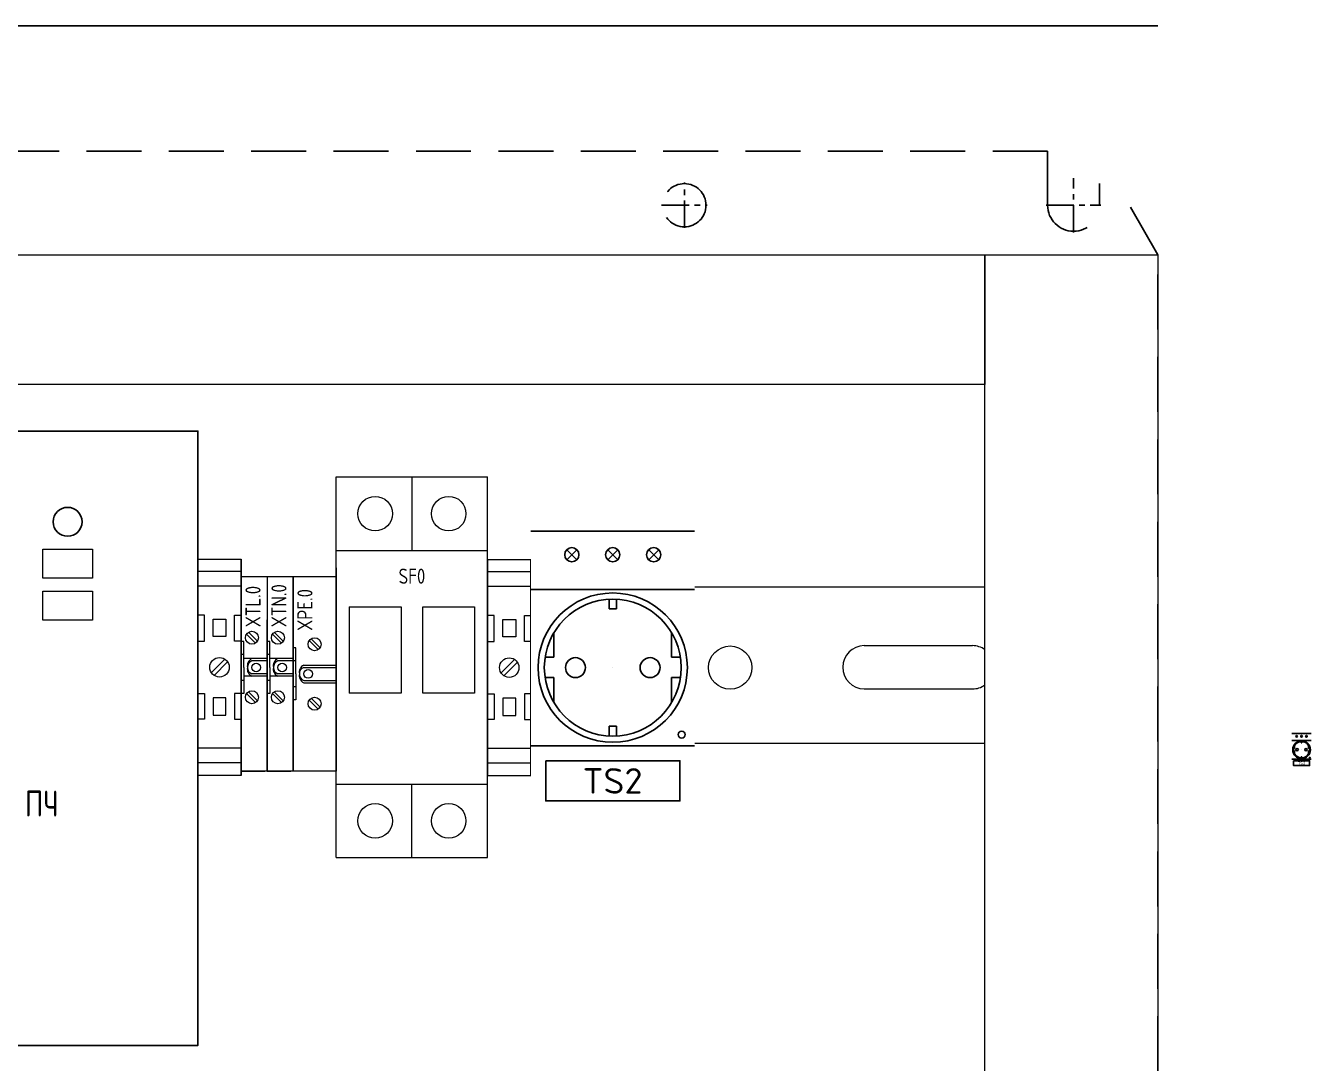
# Model space of a CAD drawing. Header units: millimetres. Extents: x 3520 to 8864, y 403 to 1747.
# Drawn here: x 7246.7 to 7544, y 1324.3 to 1564.1 of the extents above; entities that cross this region are included whole.
import ezdxf
from ezdxf.enums import TextEntityAlignment as Align

# ---------------------------------------------------------------- set-up
doc = ezdxf.new("R2010")
doc.units = ezdxf.units.MM
doc.set_wipeout_variables(frame=1)
for name, pattern in [('CENTER', [10.16, 6.35, -1.27, 1.27, -1.27]), ('DASHED', [19.05, 12.7, -6.35]), ('K5LT_THIN', [0])]:
    doc.linetypes.add(name, pattern=pattern)
for name, color, linetype, lineweight in [('AM_7', 7, 'CENTER', 25), ('AM_9', 6, 'DASHED', 25), ('Стерка', 7, 'Continuous', 15)]:
    doc.layers.add(name, color=color, linetype=linetype, lineweight=lineweight)
doc.layers.add('поверх', color=134, linetype='Continuous')
doc.styles.add('ГОСТ В', font='GOST_0.TTF', dxfattribs={"height": 3.5})
doc.styles.add('Рамка', font='romans.shx')

# ---------------------------------------------------------------- blocks, each defined once
blk = doc.blocks.new('1_1058_02_12__2__0_in_AE_1058_500__2__0')
at = {"layer": 'AM_7'}
for p, q in [((165, 769.75), (165, 780.25)), ((255, 768.7), (255, 781.3)), ((159.75, 775), (170.25, 775)), ((248.7, 775), (261.3, 775))]:
    blk.add_line(p, q, dxfattribs=at)
at = {"layer": 'AM_9'}
for p, q in [((249, 787.5), (-249, 787.5)), ((249, 775), (249, 787.5)), ((261, 780), (261, 775)), ((274.5, 763.55), (265, 780)), ((274.5, 41.45), (274.5, 763.55))]:
    blk.add_line(p, q, dxfattribs=at)
blk.add_circle((165, 775), 5, dxfattribs=at)
blk.add_arc((255, 775), 6, 180, 0, dxfattribs=at)
blk = doc.blocks.new('*U55')
at = {"lineweight": 9}
blk.add_wipeout([(0, 8.1), (0, 0.001), (4.5, 0), (4.5, 8.1)], dxfattribs=at).dxf.layer = 'поверх'
at = {"layer": 'поверх'}
for p, q in [((0, 7.796), (4.5, 7.796)), ((0.988, 7.288), (1.125, 7.149)), ((0.988, 7.009), (1.125, 7.149)), ((1.262, 7.288), (1.125, 7.149)), ((1.262, 7.009), (1.125, 7.149)), ((2.113, 7.288), (2.25, 7.149)), ((2.113, 7.009), (2.25, 7.149)), ((2.387, 7.288), (2.25, 7.149)), ((2.387, 7.009), (2.25, 7.149)), ((3.238, 7.288), (3.375, 7.149)), ((3.238, 7.009), (3.375, 7.149)), ((3.512, 7.288), (3.375, 7.149)), ((3.512, 7.009), (3.375, 7.149)), ((0, 6.197), (4.5, 6.197)), ((2.147, 5.928), (2.147, 5.66)), ((2.147, 5.66), (2.353, 5.66)), ((2.353, 5.928), (2.353, 5.66)), ((0.633, 5.01), (0.633, 4.337)), ((3.867, 5), (3.867, 4.337)), ((0.633, 4.337), (0.392, 4.337)), ((4.108, 4.337), (3.867, 4.337)), ((2.25, 4.05), (2.25, 4.05)), ((2.25, 4.05), (2.25, 4.05)), ((0.633, 3.776), (0.39, 3.776)), ((0.633, 3.776), (0.633, 3.09)), ((3.867, 3.776), (3.867, 3.09)), ((4.11, 3.776), (3.867, 3.776)), ((2.147, 2.172), (2.147, 2.44)), ((2.147, 2.44), (2.353, 2.44)), ((2.353, 2.172), (2.353, 2.44)), ((0, 1.903), (4.5, 1.903))]:
    blk.add_line(p, q, dxfattribs=at)
blk.add_lwpolyline([(0.41, 1.492), (4.097, 1.492), (4.097, 0.389), (0.41, 0.389)], close=True, dxfattribs=at)
for centre, radius in [((1.125, 7.149), 0.196), ((2.25, 7.149), 0.196), ((3.375, 7.149), 0.196), ((2.25, 4.05), 2.05), ((2.25, 4.05), 1.88), ((1.225, 4.05), 0.274), ((3.275, 4.05), 0.274), ((4.143, 2.21), 0.0948)]:
    blk.add_circle(centre, radius, dxfattribs=at)
at = {"layer": 'поверх', "style": 'Рамка'}
blk.add_attdef('INDEX', text='', height=0.7, dxfattribs=at).set_placement((2.244, 0.59), align=Align.CENTER)
blk = doc.blocks.new('*U57')
at = {"lineweight": 9}
blk.add_wipeout([(0, 8.1), (0, 0), (4.5, 0), (4.5, 8.1)], dxfattribs=at).dxf.layer = 'поверх'
at = {"layer": 'поверх'}
for p, q in [((0, 7.8), (4.5, 7.8)), ((0, 6.2), (4.5, 6.2)), ((0.99, 7.29), (1.12, 7.15)), ((0.99, 7.01), (1.12, 7.15)), ((1.26, 7.29), (1.12, 7.15)), ((1.26, 7.01), (1.12, 7.15)), ((2.11, 7.29), (2.25, 7.15)), ((2.11, 7.01), (2.25, 7.15)), ((2.39, 7.29), (2.25, 7.15)), ((2.39, 7.01), (2.25, 7.15)), ((3.24, 7.29), (3.38, 7.15)), ((3.24, 7.01), (3.38, 7.15)), ((3.51, 7.29), (3.38, 7.15)), ((3.51, 7.01), (3.38, 7.15)), ((0.63, 4.34), (0.39, 4.34)), ((0.63, 3.78), (0.39, 3.78)), ((0.63, 5.01), (0.63, 4.34)), ((0.63, 3.78), (0.63, 3.09)), ((2.15, 5.93), (2.15, 5.66)), ((2.15, 5.66), (2.35, 5.66)), ((2.25, 4.05), (2.25, 4.05)), ((2.25, 4.05), (2.25, 4.05)), ((2.35, 5.93), (2.35, 5.66)), ((3.87, 5), (3.87, 4.34)), ((4.11, 4.34), (3.87, 4.34)), ((3.87, 3.78), (3.87, 3.09)), ((4.11, 3.78), (3.87, 3.78)), ((0, 1.9), (4.5, 1.9)), ((2.15, 2.17), (2.15, 2.44)), ((2.15, 2.44), (2.35, 2.44)), ((2.35, 2.17), (2.35, 2.44))]:
    blk.add_line(p, q, dxfattribs=at)
blk.add_lwpolyline([(0.41, 1.49), (4.1, 1.49), (4.1, 0.39), (0.41, 0.39)], close=True, dxfattribs=at)
for centre, radius in [((2.25, 4.05), 2.05), ((1.12, 7.15), 0.196), ((2.25, 7.15), 0.196), ((3.38, 7.15), 0.196), ((2.25, 4.05), 1.88), ((1.23, 4.05), 0.274), ((3.27, 4.05), 0.274), ((4.14, 2.21), 0.0948)]:
    blk.add_circle(centre, radius, dxfattribs=at)
at = {"layer": 'поверх', "style": 'Рамка'}
blk.add_attdef('INDEX', text='', height=0.7, dxfattribs=at).set_placement((2.24, 0.59), align=Align.CENTER)
blk = doc.blocks.new('A$C2575713B')
at = {"color": 7}
ref = blk.add_blockref('*U57', (0, 0), dxfattribs=at)
ref.add_attrib('INDEX', 'TS2', dxfattribs={"layer": 'поверх', "color": 255, "linetype": 'ByBlock', "height": 0.7, "style": 'Рамка'}).set_placement((2.24, 0.59), align=Align.CENTER)

msp = doc.modelspace()

# ---------------------------------------------------------------- linework, layer by layer
msp.add_line((6959.534, 1564.084, 1518.358), (7508.534, 1564.084, 1518.358))
at = {"elevation": 1518.358}
msp.add_lwpolyline([(7214.534, 1328.389), (7286.534, 1328.389), (7286.534, 1470.389), (7214.534, 1470.389)], close=True, dxfattribs=at)
msp.add_circle((7256.414, 1449.419, 1518.358), 3.342)
at = {"layer": 'Стерка', "color": 7}
for p, q in [((7318.534, 1459.801, 1518.358), (7353.534, 1459.801, 1518.358)), ((7318.534, 1371.801, 1518.358), (7318.534, 1459.801, 1518.358)), ((7336.034, 1459.801, 1518.358), (7336.034, 1442.801, 1518.358)), ((7336.034, 1459.801, 1518.358), (7336.034, 1442.801, 1518.358)), ((7353.534, 1371.801, 1518.358), (7353.534, 1459.801, 1518.358)), ((7318.534, 1442.801, 1518.358), (7336.034, 1442.801, 1518.358)), ((7336.034, 1442.801, 1518.358), (7353.534, 1442.801, 1518.358)), ((7286.534, 1440.801, 1518.358), (7296.534, 1440.801, 1518.358)), ((7286.534, 1390.801, 1518.358), (7286.534, 1440.801, 1518.358)), ((7296.534, 1440.801, 1518.358), (7296.534, 1390.801, 1518.358)), ((7296.534, 1390.801, 1518.358), (7296.534, 1440.801, 1518.358)), ((7296.534, 1390.801, 1518.358), (7296.534, 1440.801, 1518.358)), ((7296.534, 1440.801, 1518.358), (7296.534, 1390.801, 1518.358)), ((7353.534, 1440.725, 1518.358), (7363.534, 1440.725, 1518.358)), ((7353.534, 1440.725, 1518.358), (7353.534, 1390.725, 1518.358)), ((7363.534, 1440.799, 1518.358), (7363.534, 1390.799, 1518.358)), ((7363.534, 1440.799, 1518.358), (7363.534, 1390.799, 1518.358)), ((7363.534, 1440.799, 1518.358), (7363.534, 1390.799, 1518.358)), ((7363.534, 1440.799, 1518.358), (7363.534, 1390.799, 1518.358)), ((7363.534, 1440.799, 1518.358), (7363.534, 1390.799, 1518.358)), ((7363.534, 1390.799, 1518.358), (7363.534, 1440.799, 1518.358)), ((7363.534, 1390.799, 1518.358), (7363.534, 1440.799, 1518.358)), ((7363.534, 1440.799, 1518.358), (7363.534, 1390.799, 1518.358)), ((7363.534, 1390.799, 1518.358), (7363.534, 1440.799, 1518.358)), ((7363.534, 1390.799, 1518.358), (7363.534, 1440.799, 1518.358)), ((7363.534, 1440.799, 1518.358), (7363.534, 1390.799, 1518.358)), ((7363.534, 1440.725, 1518.358), (7363.534, 1390.725, 1518.358)), ((7363.534, 1390.725, 1518.358), (7363.534, 1440.725, 1518.358)), ((7363.534, 1390.725, 1518.358), (7363.534, 1440.725, 1518.358)), ((7363.534, 1440.725, 1518.358), (7363.534, 1390.725, 1518.358)), ((7363.534, 1440.725, 1518.358), (7363.534, 1390.725, 1518.358)), ((7296.534, 1437.919, 1518.358), (7286.534, 1437.919, 1518.358)), ((7296.534, 1438.301, 1518.358), (7296.534, 1393.301, 1518.358)), ((7296.534, 1436.758, 1518.358), (7296.534, 1391.758, 1518.358)), ((7296.534, 1436.758, 1518.358), (7296.534, 1391.758, 1518.358)), ((7296.534, 1436.758, 1518.358), (7302.534, 1436.758, 1518.358)), ((7302.534, 1436.758, 1518.358), (7302.534, 1391.758, 1518.358)), ((7302.534, 1436.758, 1518.358), (7302.534, 1391.758, 1518.358)), ((7302.534, 1436.758, 1518.358), (7302.534, 1391.758, 1518.358)), ((7302.534, 1436.758, 1518.358), (7302.534, 1391.758, 1518.358)), ((7302.534, 1436.758, 1518.358), (7308.534, 1436.758, 1518.358)), ((7308.534, 1436.758, 1518.358), (7308.534, 1391.758, 1518.358)), ((7308.534, 1436.758, 1518.358), (7308.534, 1391.758, 1518.358)), ((7308.534, 1436.758, 1518.358), (7308.534, 1391.758, 1518.358)), ((7308.534, 1391.758, 1518.358), (7308.534, 1436.758, 1518.358)), ((7308.534, 1391.758, 1518.358), (7308.534, 1436.758, 1518.358)), ((7308.534, 1436.758, 1518.358), (7318.534, 1436.758, 1518.358)), ((7318.534, 1438.798, 1518.358), (7318.534, 1393.798, 1518.358)), ((7318.534, 1436.758, 1518.358), (7318.534, 1391.758, 1518.358)), ((7318.534, 1391.758, 1518.358), (7318.534, 1436.758, 1518.358)), ((7318.534, 1391.758, 1518.358), (7318.534, 1436.758, 1518.358)), ((7363.534, 1437.843, 1518.358), (7353.534, 1437.843, 1518.358)), ((7363.534, 1438.299, 1518.358), (7363.534, 1393.299, 1518.358)), ((7363.534, 1438.299, 1518.358), (7363.534, 1393.299, 1518.358)), ((7363.534, 1438.225, 1518.358), (7363.534, 1393.225, 1518.358)), ((7363.534, 1438.225, 1518.358), (7363.534, 1393.225, 1518.358)), ((7363.534, 1436.799, 1518.358), (7363.534, 1394.799, 1518.358)), ((7363.534, 1436.799, 1518.358), (7363.534, 1394.799, 1518.358)), ((7296.534, 1434.522, 1518.358), (7286.534, 1434.522, 1518.358)), ((7296.534, 1433.301, 1518.358), (7296.534, 1398.301, 1518.358)), ((7363.534, 1434.446, 1518.358), (7353.534, 1434.446, 1518.358)), ((7363.534, 1433.299, 1518.358), (7363.534, 1398.299, 1518.358)), ((7363.534, 1433.299, 1518.358), (7363.534, 1398.299, 1518.358)), ((7363.534, 1433.225, 1518.358), (7363.534, 1398.225, 1518.358)), ((7363.534, 1433.225, 1518.358), (7363.534, 1398.225, 1518.358)), ((7363.534, 1433.225, 1518.358), (7363.534, 1398.225, 1518.358)), ((7401.417, 1434.371, 1518.358), (7468.534, 1434.371, 1518.358)), ((7296.534, 1431.758, 1518.358), (7296.534, 1396.758, 1518.358)), ((7296.534, 1431.758, 1518.358), (7296.534, 1396.758, 1518.358)), ((7302.534, 1431.758, 1518.358), (7302.534, 1396.758, 1518.358)), ((7302.534, 1431.758, 1518.358), (7302.534, 1396.758, 1518.358)), ((7288.034, 1427.831, 1518.358), (7286.534, 1427.831, 1518.358)), ((7288.034, 1421.831, 1518.358), (7288.034, 1427.831, 1518.358)), ((7295.034, 1421.831, 1518.358), (7295.034, 1427.831, 1518.358)), ((7295.034, 1427.831, 1518.358), (7296.534, 1427.831, 1518.358)), ((7296.534, 1393.301, 1518.358), (7296.534, 1428.301, 1518.358)), ((7321.534, 1429.801, 1518.358), (7333.534, 1429.801, 1518.358)), ((7321.534, 1429.801, 1518.358), (7321.534, 1409.801, 1518.358)), ((7333.534, 1429.801, 1518.358), (7333.534, 1409.801, 1518.358)), ((7338.534, 1419.801, 1518.358), (7338.534, 1429.801, 1518.358)), ((7338.534, 1429.801, 1518.358), (7350.534, 1429.801, 1518.358)), ((7350.534, 1429.801, 1518.358), (7350.534, 1409.801, 1518.358)), ((7355.034, 1427.755, 1518.358), (7353.534, 1427.755, 1518.358)), ((7355.034, 1421.755, 1518.358), (7355.034, 1427.755, 1518.358)), ((7362.034, 1421.755, 1518.358), (7362.034, 1427.755, 1518.358)), ((7362.034, 1427.755, 1518.358), (7363.534, 1427.755, 1518.358)), ((7363.534, 1393.299, 1518.358), (7363.534, 1428.299, 1518.358)), ((7363.534, 1393.299, 1518.358), (7363.534, 1428.299, 1518.358)), ((7363.534, 1393.225, 1518.358), (7363.534, 1428.225, 1518.358)), ((7363.534, 1393.225, 1518.358), (7363.534, 1428.225, 1518.358)), ((7363.534, 1393.225, 1518.358), (7363.534, 1428.225, 1518.358)), ((7290.034, 1422.882, 1518.358), (7290.034, 1426.882, 1518.358)), ((7290.034, 1426.882, 1518.358), (7291.534, 1426.882, 1518.358)), ((7291.534, 1426.882, 1518.358), (7293.034, 1426.882, 1518.358)), ((7293.034, 1426.882, 1518.358), (7293.034, 1422.882, 1518.358)), ((7296.534, 1391.758, 1518.358), (7296.534, 1426.758, 1518.358)), ((7296.534, 1391.758, 1518.358), (7296.534, 1426.758, 1518.358)), ((7302.534, 1391.758, 1518.358), (7302.534, 1426.758, 1518.358)), ((7302.534, 1391.758, 1518.358), (7302.534, 1426.758, 1518.358)), ((7357.034, 1422.806, 1518.358), (7357.034, 1426.806, 1518.358)), ((7357.034, 1426.806, 1518.358), (7358.534, 1426.806, 1518.358)), ((7358.534, 1426.806, 1518.358), (7360.034, 1426.806, 1518.358)), ((7360.034, 1426.806, 1518.358), (7360.034, 1422.806, 1518.358)), ((7286.534, 1421.831, 1518.358), (7288.034, 1421.831, 1518.358)), ((7293.034, 1422.882, 1518.358), (7290.034, 1422.882, 1518.358)), ((7296.534, 1421.831, 1518.358), (7295.034, 1421.831, 1518.358)), ((7297.147, 1421.758, 1518.358), (7296.534, 1421.758, 1518.358)), ((7297.147, 1418.758, 1518.358), (7297.147, 1421.758, 1518.358)), ((7297.783, 1423.461, 1518.358), (7299.861, 1421.382, 1518.358)), ((7298.207, 1423.885, 1518.358), (7300.285, 1421.807, 1518.358)), ((7303.147, 1421.758, 1518.358), (7302.534, 1421.758, 1518.358)), ((7303.147, 1418.758, 1518.358), (7303.147, 1421.758, 1518.358)), ((7303.783, 1423.461, 1518.358), (7305.861, 1421.382, 1518.358)), ((7304.207, 1423.885, 1518.358), (7306.285, 1421.807, 1518.358)), ((7312.283, 1421.961, 1518.358), (7314.361, 1419.882, 1518.358)), ((7312.707, 1422.385, 1518.358), (7314.785, 1420.307, 1518.358)), ((7353.534, 1421.755, 1518.358), (7355.034, 1421.755, 1518.358)), ((7360.034, 1422.806, 1518.358), (7357.034, 1422.806, 1518.358)), ((7363.534, 1421.755, 1518.358), (7362.034, 1421.755, 1518.358)), ((7296.534, 1410.801, 1518.358), (7296.534, 1420.801, 1518.358)), ((7296.534, 1409.258, 1518.358), (7296.534, 1419.258, 1518.358)), ((7296.534, 1409.258, 1518.358), (7296.534, 1419.258, 1518.358)), ((7297.147, 1418.758, 1518.358), (7296.534, 1418.758, 1518.358)), ((7297.147, 1415.758, 1518.358), (7297.147, 1418.758, 1518.358)), ((7302.534, 1409.258, 1518.358), (7302.534, 1419.258, 1518.358)), ((7302.534, 1409.258, 1518.358), (7302.534, 1419.258, 1518.358)), ((7303.147, 1418.758, 1518.358), (7302.534, 1418.758, 1518.358)), ((7303.147, 1415.758, 1518.358), (7303.147, 1418.758, 1518.358)), ((7309.147, 1420.258, 1518.358), (7308.534, 1420.258, 1518.358)), ((7309.147, 1417.258, 1518.358), (7309.147, 1420.258, 1518.358)), ((7338.534, 1409.801, 1518.358), (7338.534, 1419.801, 1518.358)), ((7363.534, 1410.799, 1518.358), (7363.534, 1420.799, 1518.358)), ((7363.534, 1410.799, 1518.358), (7363.534, 1420.799, 1518.358)), ((7363.534, 1410.725, 1518.358), (7363.534, 1420.725, 1518.358)), ((7363.534, 1410.725, 1518.358), (7363.534, 1420.725, 1518.358)), ((7363.534, 1410.725, 1518.358), (7363.534, 1420.725, 1518.358)), ((7440.645, 1420.799, 1518.358), (7465.645, 1420.799, 1518.358)), ((7289.657, 1414.56, 1518.358), (7292.775, 1417.678, 1518.358)), ((7290.293, 1413.924, 1518.358), (7293.411, 1417.042, 1518.358)), ((7296.534, 1415.801, 1518.358), (7296.534, 1405.801, 1518.358)), ((7302.534, 1417.798, 1518.358), (7297.147, 1417.798, 1518.358)), ((7297.147, 1415.758, 1518.358), (7297.147, 1412.758, 1518.358)), ((7302.534, 1417.258, 1518.358), (7299.034, 1417.258, 1518.358)), ((7308.534, 1417.798, 1518.358), (7303.147, 1417.798, 1518.358)), ((7303.147, 1415.758, 1518.358), (7303.147, 1412.758, 1518.358)), ((7308.534, 1417.258, 1518.358), (7305.034, 1417.258, 1518.358)), ((7309.147, 1417.258, 1518.358), (7308.534, 1417.258, 1518.358)), ((7309.147, 1414.258, 1518.358), (7309.147, 1417.258, 1518.358)), ((7311.034, 1416.298, 1518.358), (7318.534, 1416.298, 1518.358)), ((7311.034, 1415.758, 1518.358), (7318.534, 1415.758, 1518.358)), ((7356.657, 1414.484, 1518.358), (7359.775, 1417.602, 1518.358)), ((7357.293, 1413.848, 1518.358), (7360.411, 1416.965, 1518.358)), ((7363.534, 1415.799, 1518.358), (7363.534, 1405.799, 1518.358)), ((7363.534, 1415.799, 1518.358), (7363.534, 1405.799, 1518.358)), ((7363.534, 1415.725, 1518.358), (7363.534, 1405.725, 1518.358)), ((7363.534, 1415.725, 1518.358), (7363.534, 1405.725, 1518.358)), ((7363.534, 1415.725, 1518.358), (7363.534, 1405.725, 1518.358)), ((7296.534, 1414.258, 1518.358), (7296.534, 1404.258, 1518.358)), ((7296.534, 1414.258, 1518.358), (7296.534, 1404.258, 1518.358)), ((7297.147, 1412.758, 1518.358), (7296.534, 1412.758, 1518.358)), ((7302.534, 1413.717, 1518.358), (7297.147, 1413.717, 1518.358)), ((7297.147, 1412.758, 1518.358), (7297.147, 1409.758, 1518.358)), ((7302.534, 1414.258, 1518.358), (7299.034, 1414.258, 1518.358)), ((7302.534, 1414.258, 1518.358), (7302.534, 1404.258, 1518.358)), ((7302.534, 1414.258, 1518.358), (7302.534, 1404.258, 1518.358)), ((7303.147, 1412.758, 1518.358), (7302.534, 1412.758, 1518.358)), ((7308.534, 1413.717, 1518.358), (7303.147, 1413.717, 1518.358)), ((7303.147, 1412.758, 1518.358), (7303.147, 1409.758, 1518.358)), ((7308.534, 1414.258, 1518.358), (7305.034, 1414.258, 1518.358)), ((7309.147, 1414.258, 1518.358), (7309.147, 1411.258, 1518.358)), ((7311.034, 1412.758, 1518.358), (7318.534, 1412.758, 1518.358)), ((7311.034, 1412.217, 1518.358), (7318.534, 1412.217, 1518.358)), ((7286.534, 1409.771, 1518.358), (7288.034, 1409.771, 1518.358)), ((7288.034, 1409.771, 1518.358), (7288.034, 1403.771, 1518.358)), ((7296.534, 1409.771, 1518.358), (7295.034, 1409.771, 1518.358)), ((7295.034, 1409.771, 1518.358), (7295.034, 1403.771, 1518.358)), ((7297.147, 1409.758, 1518.358), (7296.534, 1409.758, 1518.358)), ((7299.861, 1407.631, 1518.358), (7297.783, 1409.709, 1518.358)), ((7300.285, 1408.055, 1518.358), (7298.207, 1410.133, 1518.358)), ((7303.147, 1409.758, 1518.358), (7302.534, 1409.758, 1518.358)), ((7305.861, 1407.631, 1518.358), (7303.783, 1409.709, 1518.358)), ((7306.285, 1408.055, 1518.358), (7304.207, 1410.133, 1518.358)), ((7309.147, 1411.258, 1518.358), (7308.534, 1411.258, 1518.358)), ((7309.147, 1411.258, 1518.358), (7309.147, 1408.258, 1518.358)), ((7333.534, 1409.801, 1518.358), (7321.534, 1409.801, 1518.358)), ((7350.534, 1409.801, 1518.358), (7338.534, 1409.801, 1518.358)), ((7353.534, 1409.694, 1518.358), (7355.034, 1409.694, 1518.358)), ((7355.034, 1409.694, 1518.358), (7355.034, 1403.694, 1518.358)), ((7363.534, 1409.694, 1518.358), (7362.034, 1409.694, 1518.358)), ((7362.034, 1409.694, 1518.358), (7362.034, 1403.694, 1518.358)), ((7440.645, 1410.799, 1518.358), (7465.645, 1410.799, 1518.358)), ((7293.034, 1408.72, 1518.358), (7290.034, 1408.72, 1518.358)), ((7290.034, 1408.72, 1518.358), (7290.034, 1404.72, 1518.358)), ((7293.034, 1404.72, 1518.358), (7293.034, 1408.72, 1518.358)), ((7309.147, 1408.258, 1518.358), (7308.534, 1408.258, 1518.358)), ((7314.361, 1406.131, 1518.358), (7312.283, 1408.209, 1518.358)), ((7314.785, 1406.555, 1518.358), (7312.707, 1408.633, 1518.358)), ((7360.034, 1408.644, 1518.358), (7357.034, 1408.644, 1518.358)), ((7357.034, 1408.644, 1518.358), (7357.034, 1404.644, 1518.358)), ((7360.034, 1404.644, 1518.358), (7360.034, 1408.644, 1518.358)), ((7288.034, 1403.771, 1518.358), (7286.534, 1403.771, 1518.358)), ((7290.034, 1404.72, 1518.358), (7291.534, 1404.72, 1518.358)), ((7291.534, 1404.72, 1518.358), (7293.034, 1404.72, 1518.358)), ((7295.034, 1403.771, 1518.358), (7296.534, 1403.771, 1518.358)), ((7355.034, 1403.694, 1518.358), (7353.534, 1403.694, 1518.358)), ((7357.034, 1404.644, 1518.358), (7358.534, 1404.644, 1518.358)), ((7358.534, 1404.644, 1518.358), (7360.034, 1404.644, 1518.358)), ((7362.034, 1403.694, 1518.358), (7363.534, 1403.694, 1518.358)), ((7401.417, 1398.225, 1518.358), (7468.534, 1398.225, 1518.358)), ((7296.534, 1397.08, 1518.358), (7286.534, 1397.08, 1518.358)), ((7363.534, 1397.004, 1518.358), (7353.534, 1397.004, 1518.358)), ((7296.534, 1393.683, 1518.358), (7286.534, 1393.683, 1518.358)), ((7302.534, 1391.758, 1518.358), (7296.534, 1391.758, 1518.358)), ((7296.534, 1391.758, 1518.358), (7302.034, 1391.758, 1518.358)), ((7308.534, 1391.758, 1518.358), (7302.534, 1391.758, 1518.358)), ((7302.534, 1391.758, 1518.358), (7308.034, 1391.758, 1518.358)), ((7318.534, 1391.758, 1518.358), (7308.534, 1391.758, 1518.358)), ((7363.534, 1393.607, 1518.358), (7353.534, 1393.607, 1518.358)), ((7296.534, 1390.801, 1518.358), (7286.534, 1390.801, 1518.358)), ((7318.534, 1388.801, 1518.358), (7336.034, 1388.801, 1518.358)), ((7336.034, 1371.801, 1518.358), (7336.034, 1388.801, 1518.358)), ((7336.034, 1371.801, 1518.358), (7336.034, 1388.801, 1518.358)), ((7336.034, 1388.801, 1518.358), (7353.534, 1388.801, 1518.358)), ((7363.534, 1390.725, 1518.358), (7353.534, 1390.725, 1518.358)), ((7318.534, 1371.801, 1518.358), (7353.534, 1371.801, 1518.358))]:
    msp.add_line(p, q, dxfattribs=at)
at = {"layer": 'Стерка', "color": 7, "elevation": 1518.358}
for points in [[(7468.534, 1481.131), (6999.534, 1481.131), (6999.534, 1511.131), (7468.534, 1511.131)], [(7250.651, 1436.393), (7250.651, 1443.077), (7262.177, 1443.077), (7262.177, 1436.393)], [(7250.651, 1426.709), (7250.651, 1433.393), (7262.177, 1433.393), (7262.177, 1426.709)]]:
    msp.add_lwpolyline(points, close=True, dxfattribs=at)
at = {"layer": 'Стерка', "color": 7, "linetype": 'K5LT_THIN', "elevation": 1518.358}
msp.add_lwpolyline([(7468.534, 788.94), (7468.534, 1511.131), (7508.534, 1511.131), (7508.534, 789.139)], close=True, dxfattribs=at)
at = {"layer": 'Стерка', "color": 7}
for centre, radius in [((7327.534, 1451.301, 1518.358), 4), ((7344.534, 1451.301, 1518.358), 4), ((7299.034, 1422.634, 1518.358), 1.5), ((7305.034, 1422.634, 1518.358), 1.5), ((7313.534, 1421.134, 1518.358), 1.5), ((7409.624, 1415.719, 1518.358), 5), ((7409.624, 1415.719, 1518.358), 5), ((7409.624, 1415.719, 1518.358), 5), ((7409.624, 1415.719, 1518.358), 5), ((7291.534, 1415.801, 1518.358), 2.25), ((7300.034, 1415.758, 1518.358), 1), ((7300.034, 1415.758, 1518.358), 1), ((7306.034, 1415.758, 1518.358), 1), ((7306.034, 1415.758, 1518.358), 1), ((7312.034, 1414.258, 1518.358), 1), ((7312.034, 1414.258, 1518.358), 1), ((7358.534, 1415.725, 1518.358), 2.25), ((7299.034, 1408.882, 1518.358), 1.5), ((7305.034, 1408.882, 1518.358), 1.5), ((7313.534, 1407.382, 1518.358), 1.5), ((7327.534, 1380.301, 1518.358), 4), ((7344.534, 1380.301, 1518.358), 4)]:
    msp.add_circle(centre, radius, dxfattribs=at)
for centre, radius, start, end in [((7440.645, 1415.799, 1518.358), 5, 90, 270), ((7465.645, 1415.799, 1518.358), 5, 54.71128, 90), ((7299.788, 1416.132, 1518.358), 1.829, 114.33862, 191.80203), ((7299.788, 1415.384, 1518.358), 1.829, 168.19797, 245.66138), ((7299.533, 1415.805, 1518.358), 1.537, 108.96859, 181.74223), ((7299.533, 1415.711, 1518.358), 1.537, 178.25777, 251.03141), ((7305.788, 1416.132, 1518.358), 1.829, 114.33862, 191.80203), ((7305.788, 1415.384, 1518.358), 1.829, 168.19797, 245.66138), ((7305.533, 1415.805, 1518.358), 1.537, 108.96859, 181.74223), ((7305.533, 1415.711, 1518.358), 1.537, 178.25777, 251.03141), ((7311.788, 1414.632, 1518.358), 1.829, 114.33862, 191.80203), ((7311.533, 1414.305, 1518.358), 1.537, 108.96859, 181.74223), ((7311.788, 1413.884, 1518.358), 1.829, 168.19797, 245.66138), ((7311.533, 1414.211, 1518.358), 1.537, 178.25777, 251.03141), ((7465.645, 1415.799, 1518.358), 5, 270, 305.28872)]:
    msp.add_arc(centre, radius, start, end, dxfattribs=at)

# ---------------------------------------------------------------- block references
for name, p in [('1_1058_02_12__2__0_in_AE_1058_500__2__0', (7234.034, 747.585, 1518.358)), ('A$C2575713B', (7539.516, 1392.695, 1518.358))]:
    msp.add_blockref(name, p)

# ---------------------------------------------------------------- texts
at = {"layer": 'Стерка', "color": 7, "attachment_point": 5, "style": 'ГОСТ В'}
for s, width, insert, char_height in [('SF0', 70, (7336.034, 1436.856, 1518.358), 3.5), ('ПЧ', 68, (7250.432, 1384.311, 1518.358), 6)]:
    msp.add_mtext_dynamic_manual_height_columns(s, width=width, gutter_width=17.5, heights=[0], dxfattribs=dict(at, insert=insert, char_height=char_height))
at = {"layer": 'Стерка', "color": 7, "char_height": 3.5, "attachment_point": 1, "rotation": 90, "style": 'ГОСТ В'}
for s, insert in [('XTL.0', (7297.533, 1425.056, 1518.358)), ('XTN.0', (7303.533, 1425.056, 1518.358)), ('XPE.0', (7309.533, 1424.236, 1518.358))]:
    msp.add_mtext_dynamic_manual_height_columns(s, width=5, gutter_width=17.5, heights=[0], dxfattribs=dict(at, insert=insert))

# ---------------------------------------------------------------- next in the draw order: block references
ref = msp.add_blockref('*U55', (7363.534, 1381.625, 1518.358), dxfattribs=dict(xscale=8.41849996830239, yscale=8.41849996830239, zscale=8.41849996830239))
ref.add_attrib('INDEX', 'TS2', dxfattribs={"layer": 'поверх', "color": 0, "height": 5.8929, "style": 'Рамка'}).set_placement((7382.428, 1386.592, 1518.358), align=Align.CENTER)

doc.saveas('drawing.dxf')
